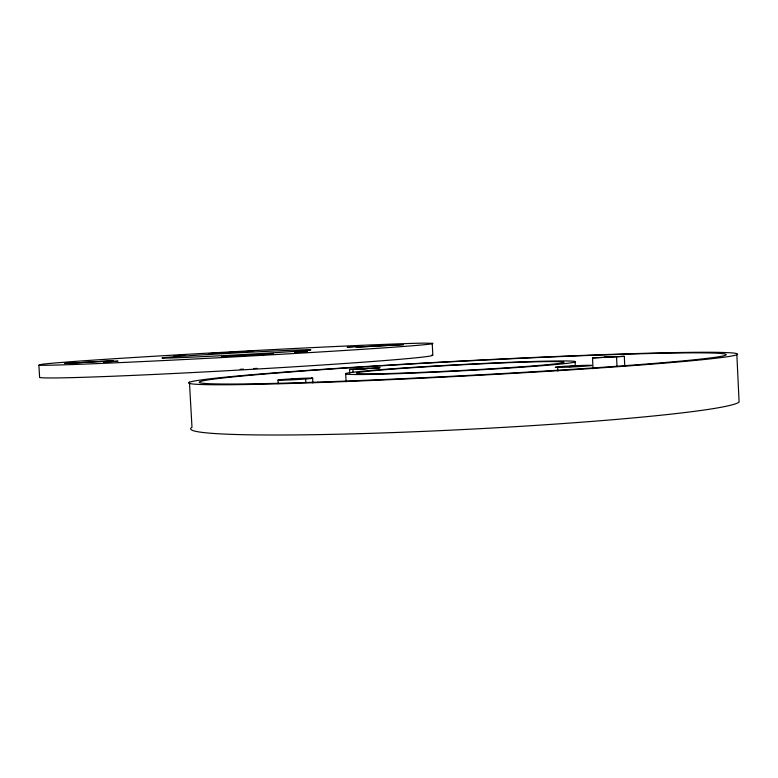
<?xml version="1.0" encoding="UTF-8"?>
<svg xmlns="http://www.w3.org/2000/svg" width="778" height="778" viewBox="0 0 778 778"><rect width="100%" height="100%" fill="white"/><g stroke="black" fill="none" stroke-linecap="round" stroke-linejoin="round"><path stroke-width="1.17" d="M431.732 355.05A197.349 3.919 -3.2 0 1 255.573 369.112A197.349 3.919 -3.2 0 1 39.62 377.466L38.9 365.213L41.253 364.396A197.388 2.616 -3.1 0 1 202.368 353.436L248.552 350.878A197.388 2.616 -3.1 0 1 423.786 343.117L432.208 343.322L432.84 355.274M624.773 366.01L624.296 356.334L592.496 357.938L593.04 368.801M592.496 357.938L624.296 356.334M349.614 369.443L379.927 367.809L349.614 369.443L349.808 373.07M189.433 382.086L191.991 427.317A274.741 14.481 -2.9 0 0 444.296 430.458A274.741 14.481 -2.9 0 0 739.1 402.051L736.854 354.729A274.945 7.585 -3 0 0 340.035 368.169A274.945 7.585 -3 0 0 311.443 382.786A274.945 7.585 -3 0 0 736.854 354.729M352.881 369.501L353.008 371.835M345.675 373.508L346.113 381.716M312.639 378.147L312.902 382.932M305.628 378.993L305.822 382.62M278.038 380.141L278.232 383.739M557.68 367.401L557.855 371.038M616.555 357.083L617.022 366.457M575.068 361.605L575.312 366.341M257.08 368.373A25.995 0.554 -3.2 0 1 253.754 368.577M243.495 369.151A25.995 0.554 -3.2 0 1 240.149 369.317M432.208 343.322A197.388 2.616 -3.1 0 1 278.261 354.428L221.185 357.608A197.388 2.616 -3.1 0 1 38.9 365.213M578.073 366.098L568.951 366.584L578.073 366.098M252.782 351.179L208.767 353.65L252.782 351.179M222.012 356.713L273.399 354L222.012 356.713M307.232 351.705L294.502 352.405L307.232 351.705M368.558 368.422L360.982 368.83L368.558 368.422M299.705 378.915L291.011 379.382L299.705 378.915M358.814 346.395L347.319 347.027L358.814 346.395M117.818 361.196L103.717 361.994L117.818 361.196M113.432 360.749L64.798 363.482L113.432 360.749M612.325 356.956L604.438 357.326L612.325 356.956M403.354 344.644L356.178 347.134L403.354 344.644M185.281 355.176L174.058 355.789L185.281 355.176M562.689 366.448L559.265 366.72A18.322 0.545 -2.9 0 0 556.455 367.391L558.75 367.401A18.322 0.545 -2.9 0 0 584.531 366.224L587.964 365.952A18.322 0.545 -2.9 0 0 588.129 365.281L584.793 365.349A18.322 0.545 -2.9 0 0 562.689 366.448M430.185 366.574L406.738 368.082A103.775 2.83 -3 0 0 402.732 373.08A103.775 2.83 -3 0 0 562.718 362.791A103.775 2.83 -3 0 0 430.185 366.574M223.228 353.669L205.295 354.719A74.853 0.992 -3.1 0 0 161.98 357.88L162.223 358.123A74.853 0.992 -3.1 0 0 230.269 355.245L250.545 354.116A74.853 0.992 -3.1 0 0 310.869 349.876L309.07 349.711A74.853 0.992 -3.1 0 0 241.939 352.629L223.228 353.669M311.55 378.079L309.372 378.089A17.417 0.506 -3.1 0 0 287.101 379.158A17.417 0.506 -3.1 0 0 279.049 380.218L281.179 380.218A17.417 0.506 -3.1 0 0 303.624 379.139A17.417 0.506 -3.1 0 0 311.55 378.079M317.842 382.105A263.82 7.265 -3 0 0 725.553 355.186A263.82 7.265 -3 0 0 344.216 368.15A263.82 7.265 -3 0 0 317.842 382.105M383.233 374.111A115.086 3.141 -3 0 0 572.676 362.558A115.086 3.141 -3 0 0 425.002 366.603A115.086 3.141 -3 0 0 383.233 374.111"/></g></svg>
